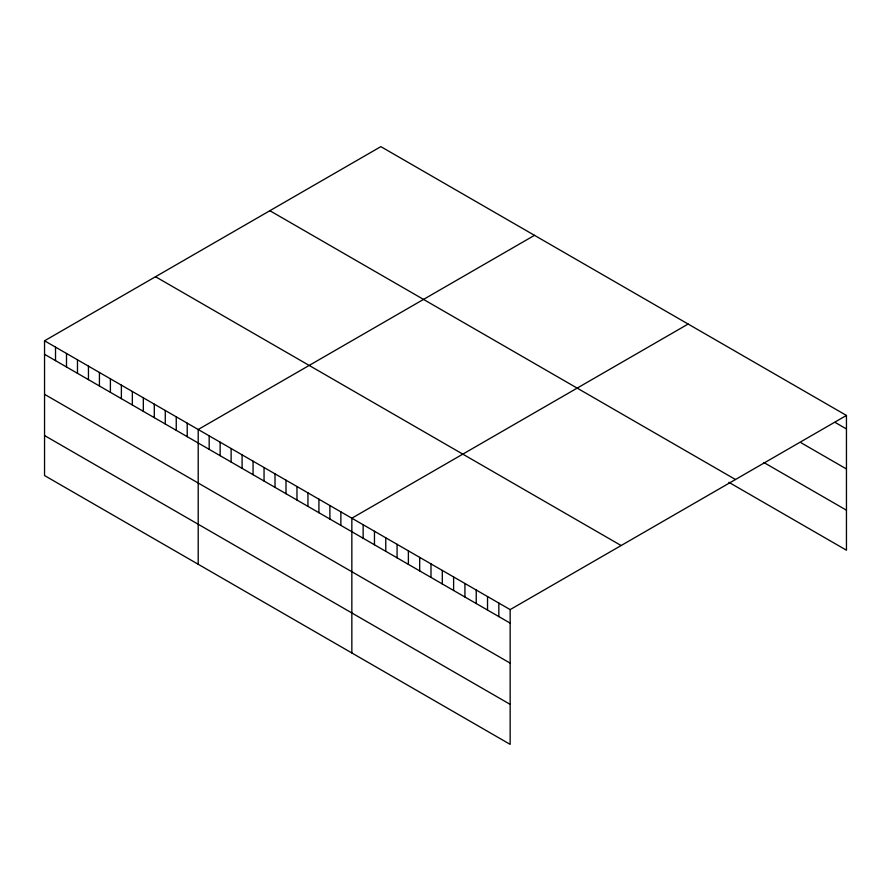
<?xml version="1.0" encoding="UTF-8"?>
<svg xmlns="http://www.w3.org/2000/svg" width="891" height="891" viewBox="0 0 891 891"><rect width="100%" height="100%" fill="white"/><g stroke="black" fill="none" stroke-linecap="round" stroke-linejoin="round"><path stroke-width="1.34" d="M44.55 340.796L510.153 609.611L510.153 744.364L44.55 475.56L44.55 340.796L380.847 146.636L846.45 415.44L846.45 550.204L728.849 482.309M534.5 235.335L198.203 429.507L198.203 564.259M688.142 324.046L351.845 518.206L351.845 652.969M510.153 609.611L846.45 415.44M835.145 422.423L846.45 428.961M801.221 442.86L846.45 468.967M763.91 462.54L846.45 510.198M269.873 210.71L735.476 479.514M155.524 276.722L621.127 545.537M44.55 354.306L510.153 623.121M44.55 394.323L510.153 663.127M44.55 435.543L510.153 704.358M498.837 603.073L498.837 616.594M487.533 596.547L487.533 610.068M476.228 590.02L476.228 603.53M464.924 583.494L464.924 597.003M453.608 576.967L453.608 590.477M442.304 570.44L442.304 583.95M430.999 563.903L430.999 577.424M419.694 557.376L419.694 570.897M408.379 550.85L408.379 564.359M397.074 544.323L397.074 557.833M385.77 537.796L385.77 551.306M374.465 531.27L374.465 544.78M363.149 524.743L363.149 538.253M340.874 511.868L340.874 525.389M329.893 505.542L329.893 519.052M318.922 499.205L318.922 512.715M307.941 492.868L307.941 506.378M296.97 486.531L296.97 500.04M286 480.193L286 493.703M275.018 473.856L275.018 487.366M264.048 467.519L264.048 481.029M253.066 461.182L253.066 474.691M242.096 454.844L242.096 468.365M231.125 448.507L231.125 462.028M220.144 442.17L220.144 455.691M209.173 435.844L209.173 449.354M187.221 423.169L187.221 436.679M176.251 416.832L176.251 430.342M165.269 410.495L165.269 424.005M154.299 404.158L154.299 417.667M143.328 397.82L143.328 411.33M132.347 391.483L132.347 404.993M121.376 385.146L121.376 398.667M110.395 378.809L110.395 392.33M99.424 372.471L99.424 385.992M88.454 366.145L88.454 379.655M77.472 359.808L77.472 373.318M66.502 353.471L66.502 366.981M55.52 347.134L55.52 360.643"/></g></svg>
